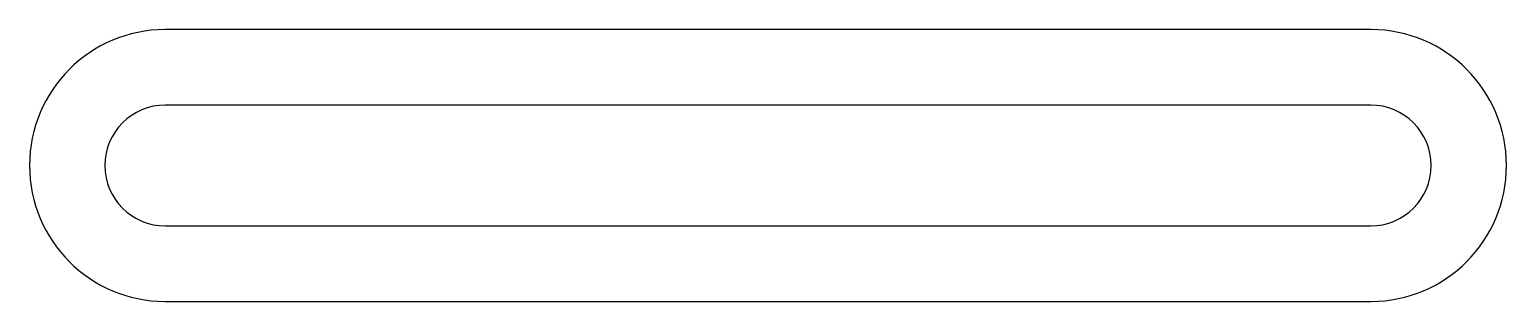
# Model space of a CAD drawing. Extents: x -2.45 to 2.45, y -0.45 to 0.45.
import ezdxf

# ---------------------------------------------------------------- set-up
doc = ezdxf.new("R2010")
doc.units = 0
doc.header["$LTSCALE"] = 0.01
doc.header["$MEASUREMENT"] = 0
doc.layers.get('0').update_dxf_attribs({"lineweight": 20})

msp = doc.modelspace()

# ---------------------------------------------------------------- linework, layer by layer
at = {"color": 0, "linetype": 'ByBlock', "lineweight": -2}
for points in [[(2, 0.45), (-2, 0.45, 1), (-2, -0.45), (2, -0.45, 1)], [(2, 0.2), (-2, 0.2, 1), (-2, -0.2), (2, -0.2, 1)]]:
    msp.add_lwpolyline(points, format="xyb", close=True, dxfattribs=at)

doc.saveas('drawing.dxf')
